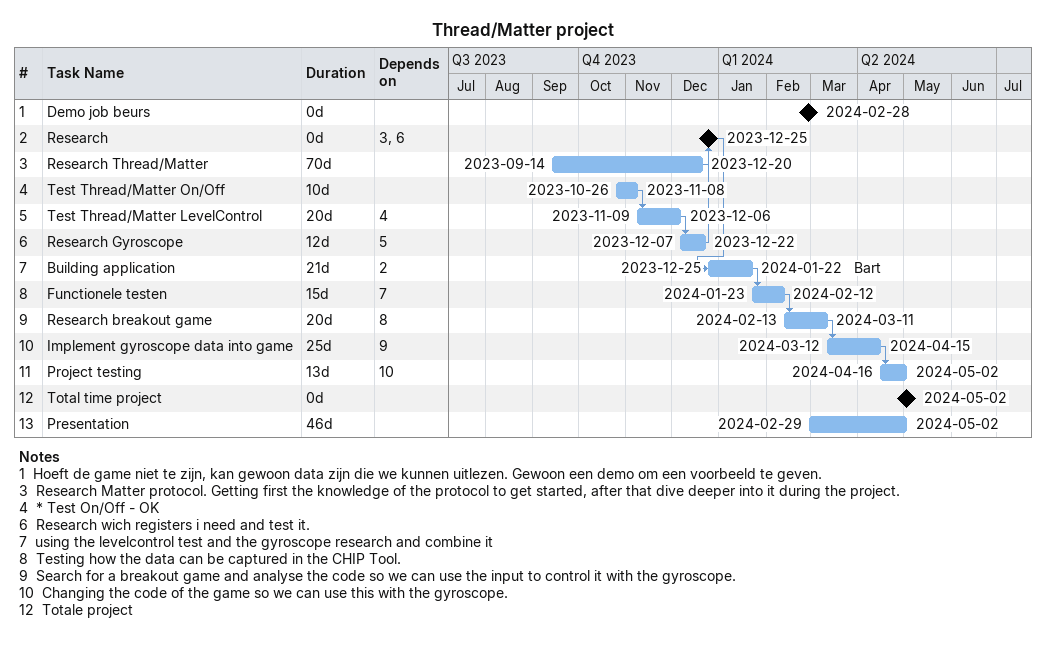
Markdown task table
Thread/Matter project

| ID | Task | Duration | Start | Finish | Predecessors | Resources |
|---|---|---|---|---|---|---|
| 1 | Demo job beurs | 0d | 2024-02-28 | 2024-02-28 |  |  |
| 2 | Research | 0d | 2023-12-25 | 2023-12-25 | 3, 6 |  |
| 3 | Research Thread/Matter | 70d | 2023-09-14 | 2023-12-20 |  |  |
| 4 | Test Thread/Matter On/Off | 10d | 2023-10-26 | 2023-11-08 |  |  |
| 5 | Test Thread/Matter LevelControl | 20d | 2023-11-09 | 2023-12-06 | 4 |  |
| 6 | Research Gyroscope | 12d | 2023-12-07 | 2023-12-22 | 5 |  |
| 7 | Building application | 21d | 2023-12-25 | 2024-01-22 | 2 | Bart |
| 8 | Functionele testen | 15d | 2024-01-23 | 2024-02-12 | 7 |  |
| 9 | Research breakout game | 20d | 2024-02-13 | 2024-03-11 | 8 |  |
| 10 | Implement gyroscope data into game | 25d | 2024-03-12 | 2024-04-15 | 9 |  |
| 11 | Project testing | 13d | 2024-04-16 | 2024-05-02 | 10 |  |
| 12 | Total time project | 0d | 2024-05-02 | 2024-05-02 |  |  |
| 13 | Presentation | 46d | 2024-02-29 | 2024-05-02 |  |  |

Notes
- 1: Hoeft de game niet te zijn, kan gewoon data zijn die we kunnen uitlezen. Gewoon een demo om een voorbeeld te geven.
- 3: Research Matter protocol. Getting first the knowledge of the protocol to get started, after that dive deeper into it during the project.
- 4: * Test On/Off - OK
- 6: Research wich registers i need and test it.
- 7: using the levelcontrol test and the gyroscope research and combine it
- 8: Testing how the data can be captured in the CHIP Tool.
- 9: Search for a breakout game and analyse the code so we can use the input to control it with the gyroscope.
- 10: Changing the code of the game so we can use this with the gyroscope.
- 12: Totale project
